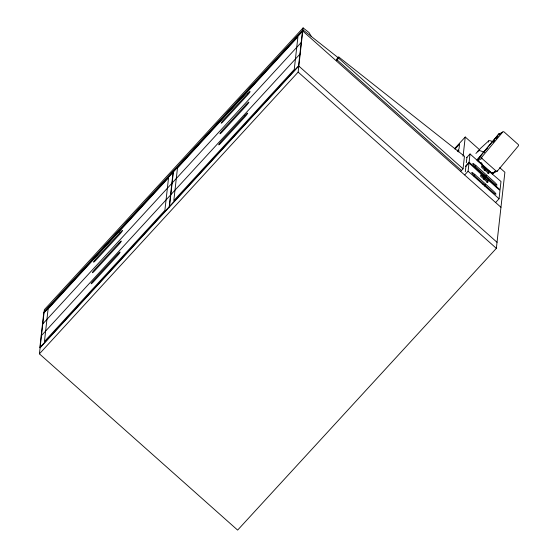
<?xml version="1.0" encoding="UTF-8"?>
<svg xmlns="http://www.w3.org/2000/svg" width="558" height="558" viewBox="0 0 558 558"><rect width="100%" height="100%" fill="white"/><g stroke="black" fill="none" stroke-linecap="round" stroke-linejoin="round"><path stroke-width="0.84" d="M499.689 167.637L504.892 172.262L496.355 248.345L237.631 530.1L39.423 353.856L44.382 309.655L303.106 27.9L308.965 32.524L311.385 36.542M169.214 206.725L173.147 171.697M169.465 206.941L173.392 171.92M39.423 353.856L298.146 72.101L303.106 27.9M337.213 58.695L337.081 59.908L461.487 170.525M336.293 60.759L338.643 58.206L338.776 57L464.458 156.247L463.049 168.823L460.699 171.383M458.683 151.916L458.864 150.304L457.713 151.56M463.077 156.338L465.246 137.01L479.545 149.725M465.316 171.759L465.93 166.312M466.328 162.762L466.941 157.321M464.737 174.87L468.085 171.229L469.013 162.957L488.027 180.506L488.09 179.92L499.982 190.494L499.054 198.767L495.713 202.408M469.097 162.232L470.024 153.959L481.917 164.533L481.847 165.119L500.993 181.496L500.066 189.769L469.097 162.232L465.749 165.872M487.936 181.322L487.79 182.633L480.598 176.244L480.752 174.933L487.936 181.322L486.82 182.536M488.941 172.324L488.794 173.636L481.61 167.247L481.756 165.935L488.941 172.324L487.832 173.538M484.191 152.111L484.756 151.288A17.926 17.096 61.5 0 1 487.371 148.477M478.15 160.223L477.857 160.669A0.997 0.956 61.5 0 1 477.781 159.288L498.692 134.234L502.744 132.023A0.997 0.956 61.5 0 1 504.104 131.953L518.222 144.508A0.997 0.956 61.5 0 1 518.354 145.903L497.443 170.964L493.391 173.168L492.595 172.827M492.337 172.701L492.01 173.252L496.083 171.041A0.997 0.956 61.5 0 0 497.443 170.964M499.04 133.634L476.902 160.167L492.512 174.047L493.614 172.722M493.119 142.29L494.765 140.309M495.867 138.991L498.071 136.354M478.066 159.902L477.76 159.302L481.833 157.084L502.744 132.023M494.493 171.85L493.391 173.168A0.997 0.956 61.5 0 1 492.03 173.245L477.864 160.641L481.966 158.479A0.997 0.956 61.5 0 1 481.833 157.084M475.911 153.485L480.675 148.226L488.696 140.881M44.166 311.587L302.889 29.832L338.713 58.13M44.033 312.794L302.75 31.046L500.958 207.283M42.471 324.254L301.194 42.499M41.166 335.923L299.883 54.168M40.106 347.822L298.823 66.067L497.032 242.305M336.425 59.553L338.776 57M454.637 148.567L465.246 137.01M454.958 149.098L459.562 144.083L459.018 148.916L457.288 150.793M466.676 157.6L470.024 153.959M465.672 166.598L469.013 162.957M475.06 166.479L475.897 165.566L486.715 175.191L485.669 176.328M475.102 167.763L475.73 167.079A4.171 0.614 42.6 0 1 472.717 163.571A4.171 0.614 42.6 0 1 475.897 165.566M474.049 175.477L474.886 174.563L492.972 190.648A4.171 0.614 42.6 0 1 495.985 194.156A4.171 0.614 42.6 0 1 492.805 192.161L474.719 176.077A4.171 0.614 42.6 0 1 471.705 172.568A4.171 0.614 42.6 0 1 474.886 174.563M474.091 176.76L474.719 176.077M483.235 174.996L483.863 174.312M485.92 177.381L486.548 176.698M482.224 183.994L482.851 183.31M484.665 185.326L485.704 184.189M484.909 186.379L485.537 185.695M499.989 134.192L500.052 134.157A0.997 0.956 61.5 0 0 498.692 134.234L499.103 134.973M484.079 169.995L484.93 170.49M484.672 168.551L485.048 168.893M483.66 177.549L484.037 177.89M483.507 178.93L483.912 179.376M481.966 158.479L496.083 171.041M480.829 162.378L482.112 163.515M486.75 175.219L493.983 181.65A4.171 0.614 42.6 0 1 496.997 185.158A4.171 0.614 42.6 0 1 493.816 183.164L475.73 167.079M468.085 171.229L499.054 198.767M338.643 58.206L463.049 168.823M298.146 72.101L496.355 248.345M483.905 167.63A1.444 1.423 6.4 0 1 485.899 169.402M482.893 176.628A1.444 1.423 6.4 0 1 484.895 178.4M488.466 142.067A9.34 2.63 39.8 0 1 492.812 141.753M477.843 151.902A11.007 3.09 39.6 0 1 484.239 152.578M43.782 312.578L39.855 347.599L298.579 65.844L302.506 30.823L43.782 312.578M48.107 308.923L44.452 341.531L164.889 210.373L168.551 177.765L48.107 308.923M177.472 168.049L173.81 200.657L294.254 69.492L297.909 36.891L177.472 168.049M119.824 232.798L96.401 258.305A4.171 0.446 -48.4 0 0 93.528 262.093A4.171 0.446 -48.4 0 0 96.234 259.812L119.656 234.311A4.171 0.446 -48.4 0 0 122.523 230.517A4.171 0.446 -48.4 0 0 119.824 232.798M247.396 93.87L223.981 119.37A4.171 0.446 -48.4 0 0 221.108 123.158A4.171 0.446 -48.4 0 0 223.814 120.877L247.229 95.376A4.171 0.446 -48.4 0 0 250.103 91.582A4.171 0.446 -48.4 0 0 247.396 93.87M118.638 243.365L95.216 268.872A4.171 0.446 -48.4 0 0 92.349 272.66A4.171 0.446 -48.4 0 0 95.048 270.379L118.47 244.878A4.171 0.446 -48.4 0 0 121.337 241.084A4.171 0.446 -48.4 0 0 118.638 243.365M246.211 104.437L222.795 129.937A4.171 0.446 -48.4 0 0 219.922 133.732A4.171 0.446 -48.4 0 0 222.628 131.444L246.043 105.943A4.171 0.446 -48.4 0 0 248.917 102.156A4.171 0.446 -48.4 0 0 246.211 104.437M117.396 254.42L93.981 279.921A4.171 0.446 -48.4 0 0 91.107 283.715A4.171 0.446 -48.4 0 0 93.807 281.434L117.229 255.927A4.171 0.446 -48.4 0 0 120.103 252.139A4.171 0.446 -48.4 0 0 117.396 254.42M244.976 115.485L221.554 140.986A4.171 0.446 -48.4 0 0 218.68 144.78A4.171 0.446 -48.4 0 0 221.386 142.499L244.802 116.992A4.171 0.446 -48.4 0 0 247.675 113.204A4.171 0.446 -48.4 0 0 244.976 115.485"/></g></svg>
